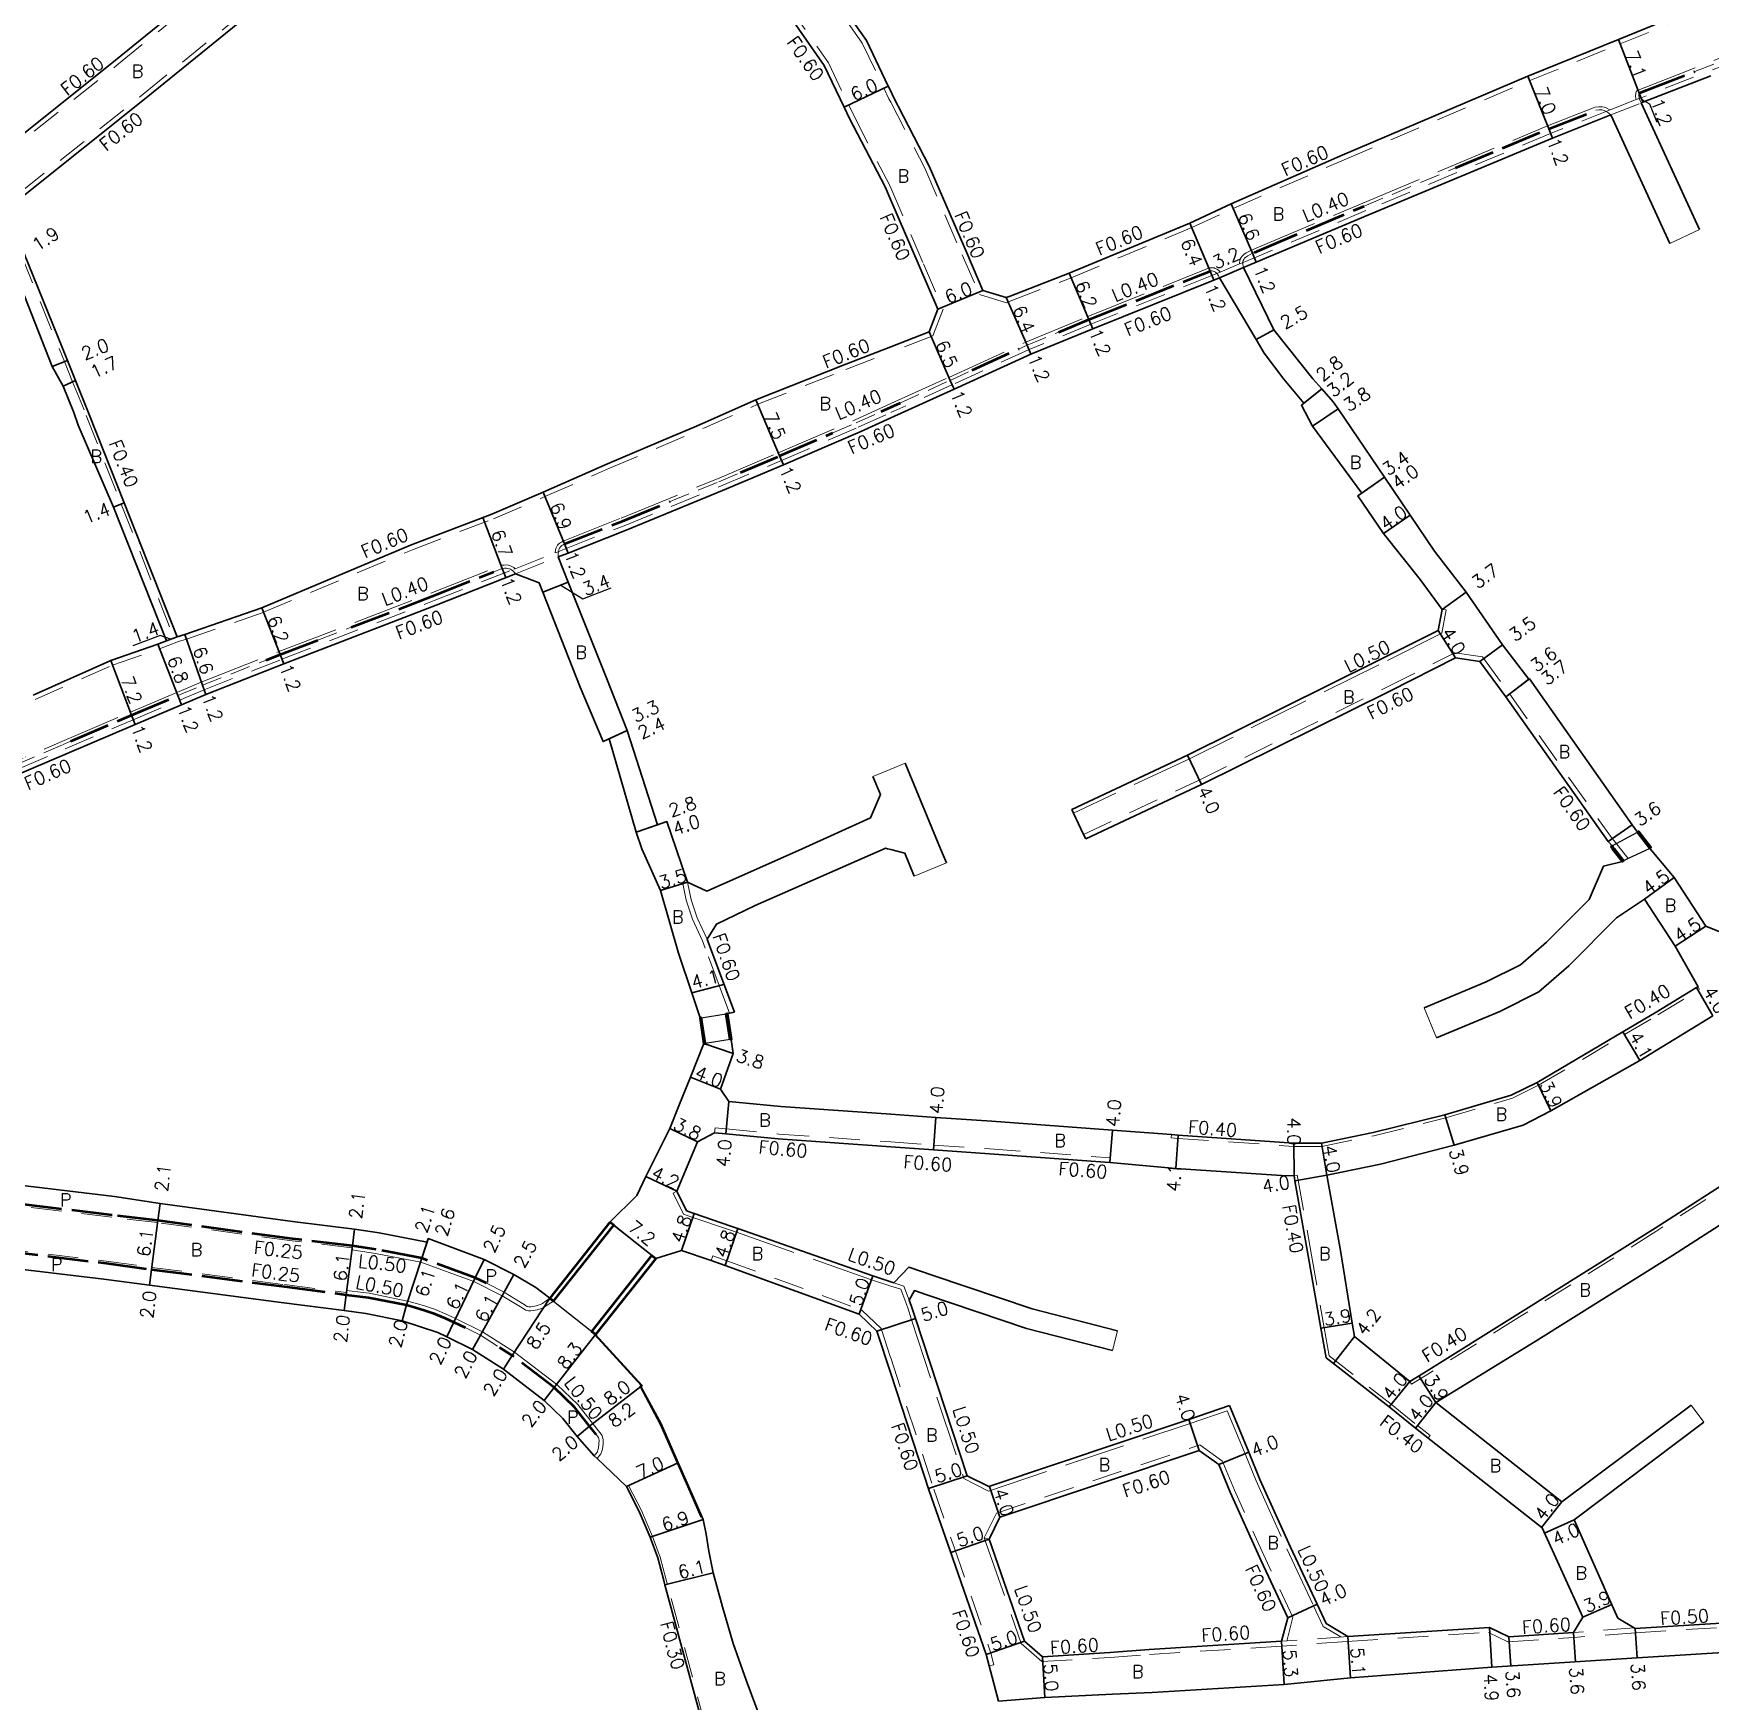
# Model space of a CAD drawing. Header units: metres. Extents: x -3200 to -2400, y -109800 to -109200.
# Drawn here: x -2788.2 to -2581.9, y -109551.2 to -109346 of the extents above; entities that cross this region are included whole.
import ezdxf

# ---------------------------------------------------------------- set-up
doc = ezdxf.new("R2010")
doc.units = ezdxf.units.M
doc.header["$LTSCALE"] = 2.5
for name, pattern in [('2213000', [1.5, 1, -0.5]), ('2227000', [2.5, 2, -0.5]), ('2232000', [2.5, 1.5, -1]), ('2233000', [4, 3, -1])]:
    doc.linetypes.add(name, pattern=pattern)
for name, color, linetype, lineweight in [('2101000', 177, 'Continuous', 30), ('2101001', 1, 'Continuous', 30), ('2102000', 191, 'Continuous', 30), ('2102001', 191, 'Continuous', 9), ('2203000', 5, 'Continuous', 50), ('2213000', 6, '2213000', 9), ('2227000', 3, '2227000', 50), ('2232000', 4, '2232000', 9), ('2233000', 62, '2233000', 9), ('6165200', 3, 'Continuous', 30), ('9201100', 215, 'Continuous', 30), ('9203500', 155, 'Continuous', 30)]:
    doc.layers.add(name, color=color, linetype=linetype, lineweight=lineweight)
for name, color, linetype in [('9201500', 222, 'Continuous'), ('9201600', 215, 'Continuous'), ('9202100', 82, 'Continuous'), ('9301100', 77, 'Continuous')]:
    doc.layers.add(name, color=color, linetype=linetype)
doc.styles.add('Dm_Anotation', font='txt.shx', dxfattribs={"bigfont": 'pscdm.shx'})

msp = doc.modelspace()

# ---------------------------------------------------------------- linework, layer by layer
at = {"layer": '2101000'}
for points in [[(-2814.17, -109338.75), (-2813.62, -109339.43), (-2796.17, -109360.96), (-2793.19, -109361.3), (-2778.11, -109349.29), (-2754.71, -109330.26), (-2726.18, -109307.46), (-2726.12, -109304.46), (-2740.75, -109286.63), (-2744.63, -109282), (-2747.63, -109281.98), (-2758.4, -109290.68), (-2771.56, -109301.34), (-2777.65, -109306.27), (-2796.43, -109321.56), (-2813.96, -109335.76)], [(-2792.69, -109368.58), (-2789.45, -109365.99), (-2774.34, -109353.95), (-2750.93, -109334.91), (-2722.4, -109312.12), (-2722.06, -109311.84), (-2719.14, -109312.5), (-2709.28, -109324.84), (-2701.83, -109334.41), (-2695.95, -109342.8), (-2690.93, -109349.94), (-2688.47, -109355.09), (-2687.81, -109356.46), (-2683.45, -109364.9), (-2682.76, -109366.52)], [(-2682.76, -109353.12), (-2682.44, -109353.78), (-2678.03, -109362.33), (-2673.41, -109373.02), (-2671.41, -109377.63), (-2668.54, -109378.5), (-2668.08, -109378.31), (-2660.8, -109375.51), (-2645.95, -109369.34), (-2640.86, -109366.98), (-2627.21, -109361), (-2604.36, -109351.25), (-2593.24, -109346.74), (-2581.47, -109341.97), (-2555.77, -109331.61), (-2545.11, -109326.95)], [(-2691.03, -109339.36), (-2685.74, -109346.9), (-2683.06, -109352.49), (-2682.76, -109353.12)], [(-2590.44, -109354.56), (-2590.22, -109354.48), (-2581.88, -109351.24)], [(-2589.32, -109446.29), (-2589.36, -109446.24), (-2590.89, -109444.27), (-2591.54, -109443.34), (-2604.17, -109425.4), (-2604.25, -109425.46), (-2607.48, -109421.21), (-2611.98, -109414.72), (-2615.84, -109409.68), (-2618.84, -109405.27), (-2622.01, -109400.6), (-2627.72, -109392.19), (-2628.31, -109391.32), (-2629.73, -109389.74), (-2630.84, -109388.51), (-2635.63, -109382.48), (-2639.37, -109374.82), (-2637.78, -109374.15), (-2624.05, -109368.35), (-2601.36, -109358.88), (-2594.18, -109356.04)], [(-2682.76, -109366.52), (-2679.27, -109374.59), (-2676.96, -109379.92)], [(-2792.69, -109368.58), (-2789.4, -109373), (-2784.04, -109386.23), (-2783.04, -109388.7), (-2781.35, -109392.88), (-2777.06, -109403.75), (-2770.56, -109420.23), (-2769.58, -109419.95), (-2760.14, -109416.65), (-2741.83, -109408.97), (-2731.85, -109405.14), (-2725.53, -109402.44), (-2717.6, -109398.95), (-2709.67, -109395.59), (-2706.94, -109394.43), (-2705.9, -109393.99), (-2699.34, -109391.08), (-2688.49, -109386.78), (-2682.76, -109384.55)], [(-2788.26, -109427.41), (-2778.7, -109423.15), (-2772.94, -109421.13), (-2771.86, -109420.72), (-2778.39, -109404.28), (-2782.74, -109394.2), (-2783.26, -109392.66), (-2784.57, -109389.42), (-2785.92, -109386.99), (-2791, -109374.03)], [(-2682.76, -109393.31), (-2674.97, -109389.79), (-2665.5, -109385.46), (-2657.9, -109382.33), (-2643.01, -109376.35), (-2642.32, -109376.06)], [(-2615.39, -109419.44), (-2614.92, -109416.88), (-2617.61, -109413.19), (-2622.15, -109407.51), (-2625.28, -109402.89), (-2624.79, -109402.55), (-2630.85, -109394.31), (-2632.23, -109391.74), (-2631.92, -109391.49), (-2634.41, -109388.52), (-2636.8, -109385.34), (-2637.79, -109383.67), (-2642.32, -109376.06)], [(-2678.04, -109382.72), (-2676.96, -109379.92)], [(-2682.76, -109384.55), (-2678.04, -109382.72)], [(-2709.14, -109446.29), (-2710.28, -109442.96), (-2711.46, -109443.37), (-2715.19, -109431.76), (-2717.7, -109425.38), (-2722.42, -109413.5), (-2723.66, -109410.41), (-2722.45, -109409.93), (-2715.32, -109407.12), (-2703.45, -109402.25), (-2695.94, -109399.09), (-2686.51, -109395.01), (-2682.76, -109393.31)], [(-2810.33, -109446.29), (-2810.17, -109446.18), (-2806.49, -109444.38), (-2804.55, -109443.47), (-2795.46, -109439.41), (-2784.07, -109434.57), (-2775.71, -109431), (-2770.01, -109428.58), (-2767, -109427.31), (-2757.43, -109423.54), (-2738.69, -109416.33), (-2728.92, -109412.48), (-2726.02, -109413.59), (-2725.57, -109414.74), (-2720.96, -109426.42), (-2718.14, -109433.12), (-2717.39, -109432.77), (-2714.06, -109444.27), (-2713.37, -109446.29)], [(-2615.39, -109419.44), (-2622.94, -109423.22), (-2646.23, -109434.77), (-2660.47, -109441.46)], [(-2613.26, -109422.83), (-2621.36, -109426.9), (-2644.53, -109438.39), (-2658.77, -109445.08)], [(-2593.75, -109446.29), (-2594.01, -109445.95), (-2594.49, -109445.41), (-2607.1, -109427.63), (-2610.29, -109423.25), (-2613.26, -109422.83)], [(-2713.37, -109446.29), (-2711.1, -109451.45), (-2708.87, -109459.13)], [(-2709.14, -109446.29), (-2707.76, -109450.4)], [(-2592.72, -109447.87), (-2592.6, -109447.78), (-2593.75, -109446.29)], [(-2582.48, -109455.82), (-2586.38, -109449.85), (-2589.32, -109446.29)], [(-2586.24, -109458.29), (-2590.02, -109452.49)], [(-2705.34, -109457.41), (-2705.03, -109458.32)], [(-2701.98, -109466.39), (-2705.03, -109458.32)], [(-2583.44, -109463.27), (-2586.24, -109458.29)], [(-2708.87, -109459.13), (-2707.23, -109464.03), (-2706.22, -109467.1)], [(-2841.66, -109464.19), (-2840.71, -109465.87), (-2837.74, -109469.48), (-2832.45, -109475.35), (-2829.81, -109477.31), (-2825.59, -109480.05), (-2821.95, -109481.86), (-2816.44, -109483.96), (-2812.98, -109484.72), (-2809.39, -109485.38), (-2797.82, -109486.73), (-2778.27, -109489.09), (-2772.64, -109489.94), (-2756.35, -109492.14), (-2748.73, -109493.11), (-2745.68, -109493.56), (-2739.79, -109494.68), (-2739.65, -109494.25), (-2732.77, -109496.82), (-2729.11, -109498.66), (-2726.41, -109500.28), (-2724.71, -109501.56)], [(-2648.22, -109481.46), (-2647.4, -109481.52), (-2633.15, -109482.51), (-2629.74, -109482.51), (-2623.41, -109481.21), (-2614.57, -109479.03), (-2606.41, -109476.59), (-2603.24, -109475.05), (-2592.67, -109468.8), (-2588.59, -109466.39), (-2583.61, -109463.38), (-2583.44, -109463.27)], [(-2706.22, -109467.1), (-2706.08, -109467.08), (-2705.59, -109470.24), (-2705.74, -109470.26)], [(-2703.69, -109475.89), (-2702.13, -109471.47), (-2702.38, -109469.75), (-2702.52, -109469.77), (-2703.01, -109466.61), (-2702.86, -109466.58)], [(-2702.86, -109466.58), (-2702.58, -109466.52), (-2701.98, -109466.39)], [(-2629.09, -109486.45), (-2622.52, -109485.11), (-2613.45, -109482.76), (-2604.95, -109480.32), (-2601.54, -109478.55), (-2590.6, -109472.34), (-2581.61, -109466.84)], [(-2705.74, -109470.26), (-2707.4, -109474.39), (-2708.83, -109477.92), (-2709.95, -109480.7), (-2712.87, -109486.6), (-2713.98, -109488.95), (-2717.31, -109492.24)], [(-2703.69, -109475.89), (-2702.68, -109477.38)], [(-2702.68, -109477.38), (-2696.27, -109478.01), (-2682.76, -109478.96)], [(-2682.76, -109478.96), (-2677.21, -109479.34), (-2670.31, -109479.82), (-2655.49, -109480.92), (-2648.22, -109481.46)], [(-2706.53, -109482.36), (-2704.42, -109481.23)], [(-2704.42, -109481.23), (-2703.05, -109481.36), (-2696.59, -109482), (-2682.76, -109482.97)], [(-2570.94, -109481.53), (-2572.2, -109482.34), (-2588.7, -109492.96), (-2605.61, -109503.54), (-2617.22, -109510.79), (-2618.9, -109511.83), (-2625.71, -109506.29)], [(-2706.53, -109482.36), (-2709.08, -109488.42)], [(-2682.76, -109482.97), (-2677.49, -109483.33), (-2670.61, -109483.81), (-2655.78, -109484.91), (-2647.7, -109485.61), (-2634.07, -109486.52), (-2633.14, -109486.51)], [(-2570.04, -109485.71), (-2586.58, -109496.35), (-2603.47, -109506.93), (-2615.71, -109514.43), (-2600.21, -109526.63)], [(-2633.14, -109486.51), (-2633.02, -109487.15), (-2631.39, -109496.37), (-2629.83, -109505.29), (-2629.19, -109508.9), (-2621.43, -109514.93), (-2618.18, -109517.58), (-2602.62, -109529.82)], [(-2629.09, -109486.45), (-2627.44, -109495.73), (-2625.98, -109504.66), (-2625.71, -109506.29)], [(-2709.08, -109488.42), (-2707.87, -109490.83), (-2706.93, -109491.18), (-2702.43, -109492.72)], [(-2825.98, -109492.79), (-2819.34, -109494.31), (-2814.54, -109495.1), (-2810.71, -109495.54), (-2799.16, -109496.89), (-2779.56, -109499.26), (-2773.96, -109499.99), (-2757.73, -109502.12), (-2750.01, -109503.11), (-2747.35, -109503.45), (-2742.85, -109504.35), (-2738.47, -109505.79), (-2737.37, -109506.32), (-2734.19, -109507.91), (-2730.41, -109510.32)], [(-2724.71, -109501.56), (-2724.24, -109501.93), (-2716.84, -109492.61), (-2717.31, -109492.24)], [(-2702.43, -109492.72), (-2701.58, -109493.01), (-2684.95, -109498.84), (-2682.76, -109499.56)], [(-2711.67, -109496.71), (-2708.5, -109495.71), (-2704.85, -109496.96), (-2703.12, -109497.55), (-2686.62, -109503.56), (-2684.46, -109505.64), (-2682.76, -109510.83)], [(-2711.67, -109496.71), (-2712.14, -109496.34), (-2719.54, -109505.66), (-2719.07, -109506.04)], [(-2682.76, -109499.56), (-2682.39, -109499.68)], [(-2680.49, -109501.82), (-2680.19, -109502.62), (-2679.71, -109504.08), (-2673.36, -109523.42)], [(-2698.57, -109553.84), (-2700.55, -109548.55), (-2702.13, -109544.04), (-2703.46, -109539.56), (-2704.61, -109535.37), (-2705.12, -109532.69), (-2705.47, -109530.61), (-2705.82, -109528.8), (-2707.63, -109524.72), (-2708.9, -109521.85), (-2711.01, -109517.05), (-2713.48, -109512.45), (-2713.32, -109512.33), (-2719.07, -109506.04)], [(-2710.67, -109536.29), (-2711.42, -109533.51), (-2712.36, -109530.98), (-2713.7, -109527.81), (-2715.27, -109524.74), (-2718.88, -109521.32), (-2719.24, -109520.98), (-2721.35, -109518.61), (-2723.08, -109516.38), (-2725.4, -109514.16), (-2730.41, -109510.32)], [(-2682.76, -109510.83), (-2678.01, -109525.28), (-2675.49, -109532.55), (-2671.01, -109545.42), (-2670.65, -109546.82), (-2669.51, -109551.16)], [(-2673.36, -109523.42), (-2670.68, -109524.76), (-2646.08, -109516.5), (-2641.06, -109514.8)], [(-2641.06, -109514.8), (-2638.7, -109520.54), (-2637.34, -109523.87), (-2633.56, -109532.22), (-2630.3, -109539.2), (-2629.18, -109541.61), (-2626.51, -109543.19)], [(-2670.66, -109531.22), (-2669.33, -109528.53), (-2644.83, -109520.3), (-2642.4, -109522.06)], [(-2633.92, -109540.89), (-2637.19, -109533.89), (-2641.01, -109525.45), (-2642.4, -109522.06)], [(-2598.67, -109528.84), (-2593.83, -109539.75), (-2593.3, -109540.93)], [(-2670.66, -109531.22), (-2666.29, -109543.78), (-2664.1, -109545.69)], [(-2602.62, -109529.82), (-2597.62, -109540.83)], [(-2700.36, -109554.04), (-2705.85, -109554.23), (-2710.53, -109536.86), (-2710.67, -109536.29)], [(-2593.3, -109540.93), (-2591.17, -109542.23), (-2566.72, -109540.71), (-2538.39, -109538.72)], [(-2634.67, -109543.79), (-2633.92, -109540.89)], [(-2597.62, -109540.83), (-2598.75, -109542.72), (-2606.71, -109543.23), (-2609.11, -109542.08), (-2626.51, -109543.19)], [(-2626.19, -109548.28), (-2608.8, -109546.97), (-2590.94, -109545.82), (-2566.48, -109544.3), (-2533.97, -109542.02)], [(-2664.1, -109545.69), (-2655.82, -109545.18), (-2650.96, -109544.81), (-2634.67, -109543.79)], [(-2669.51, -109551.16), (-2663.79, -109550.68), (-2655.48, -109550.28), (-2650.58, -109550.09), (-2634.34, -109549.08), (-2626.19, -109548.28)]]:
    msp.add_lwpolyline(points, dxfattribs=at)
at = {"layer": '2101001'}
msp.add_lwpolyline([(-2660.47, -109441.46), (-2660.26, -109441.91), (-2659.03, -109444.54), (-2658.77, -109445.08)], dxfattribs=at)
at = {"layer": '2102000'}
for points in [[(-2590.44, -109354.56), (-2583.27, -109370.12)], [(-2594.18, -109356.04), (-2586.89, -109371.84)], [(-2680.96, -109435.78), (-2676.62, -109446.29)], [(-2684.95, -109437.4), (-2684.03, -109439.61)], [(-2684.03, -109439.61), (-2685.23, -109442.49), (-2693.67, -109446.29)], [(-2693.67, -109446.29), (-2701.11, -109449.64), (-2705.37, -109451.53), (-2707.76, -109450.4)], [(-2683.56, -109446.29), (-2699.43, -109453.27), (-2704.2, -109455.59), (-2705.34, -109457.41)], [(-2683.14, -109446.29), (-2683.4, -109446.22), (-2683.56, -109446.29)], [(-2682.76, -109446.39), (-2683.14, -109446.29)], [(-2681.04, -109446.86), (-2682.76, -109446.39)], [(-2676.62, -109446.29), (-2675.89, -109448.05)], [(-2681.04, -109446.86), (-2679.88, -109449.67)], [(-2617.14, -109465.85), (-2609.49, -109462.66), (-2605.26, -109460.56), (-2602.06, -109457.79), (-2596.84, -109452.53), (-2595.07, -109448.43), (-2592.72, -109447.87)], [(-2615.6, -109469.54), (-2607.83, -109466.3), (-2603.03, -109463.92), (-2599.33, -109460.71), (-2593.47, -109454.81), (-2590.02, -109452.49)], [(-2582.48, -109455.82), (-2580.36, -109456.7), (-2573.9, -109455.44)], [(-2654.84, -109505.59), (-2665.37, -109502.91), (-2677.54, -109498.81), (-2680.54, -109497.76), (-2682.39, -109499.68)], [(-2655.46, -109508.01), (-2666.07, -109505.31), (-2678.32, -109501.19), (-2679.85, -109500.65), (-2680.49, -109501.82)], [(-2600.21, -109526.63), (-2584.27, -109514.73)], [(-2598.67, -109528.84), (-2582.73, -109516.84)]]:
    msp.add_lwpolyline(points, dxfattribs=at)
at = {"layer": '2102001'}
for points in [[(-2586.89, -109371.84), (-2583.27, -109370.12)], [(-2682.76, -109436.51), (-2680.96, -109435.78)], [(-2684.95, -109437.4), (-2682.76, -109436.51)], [(-2679.88, -109449.67), (-2675.89, -109448.05)], [(-2617.14, -109465.85), (-2615.6, -109469.54)], [(-2655.46, -109508.01), (-2654.84, -109505.59)], [(-2584.27, -109514.73), (-2582.73, -109516.84)]]:
    msp.add_lwpolyline(points, dxfattribs=at)
at = {"layer": '2203000'}
for points in [[(-2590.89, -109444.27), (-2590.77, -109444.17), (-2589.24, -109446.15), (-2589.36, -109446.24)], [(-2706.22, -109467.1), (-2705.74, -109470.26), (-2705.59, -109470.24), (-2706.08, -109467.08)], [(-2702.52, -109469.77), (-2703.01, -109466.61), (-2702.86, -109466.58), (-2702.38, -109469.75)], [(-2717.31, -109492.24), (-2724.71, -109501.56), (-2724.24, -109501.93), (-2716.84, -109492.61)], [(-2719.54, -109505.66), (-2712.14, -109496.34), (-2711.67, -109496.71), (-2719.07, -109506.04)]]:
    msp.add_lwpolyline(points, close=True, dxfattribs=at)
for points in [[(-2593.75, -109446.29), (-2594.01, -109445.95), (-2594.13, -109446.05), (-2593.94, -109446.29)], [(-2593.75, -109446.29), (-2592.6, -109447.78), (-2592.72, -109447.87), (-2593.94, -109446.29)]]:
    msp.add_lwpolyline(points, dxfattribs=at)
at = {"layer": '2213000'}
for points in [[(-2583.84, -109350.71), (-2578.37, -109348.59)], [(-2590.44, -109354.56), (-2590.56, -109354.29), (-2590.63, -109354.1), (-2590.68, -109353.9), (-2590.71, -109353.68), (-2590.71, -109353.58), (-2590.7, -109353.51), (-2590.68, -109353.42), (-2590.66, -109353.36)], [(-2596, -109355.47), (-2595.61, -109355.43), (-2595.44, -109355.43), (-2595.28, -109355.43), (-2595.1, -109355.47), (-2594.97, -109355.51), (-2594.82, -109355.57), (-2594.56, -109355.71), (-2594.35, -109355.86), (-2594.18, -109356.04)], [(-2624.52, -109367.25), (-2613.26, -109362.55)], [(-2639.37, -109374.82), (-2639.44, -109374.45), (-2639.44, -109374.35), (-2639.44, -109374.2), (-2639.43, -109374.07), (-2639.39, -109373.93), (-2639.31, -109373.8), (-2639.22, -109373.67), (-2639.06, -109373.52), (-2638.82, -109373.36), (-2638.52, -109373.19), (-2638.25, -109373.05), (-2638, -109372.94)], [(-2643.47, -109375.25), (-2643.41, -109375.23), (-2643.31, -109375.23), (-2643.2, -109375.23), (-2643.07, -109375.25), (-2642.97, -109375.29), (-2642.87, -109375.33), (-2642.78, -109375.38), (-2642.7, -109375.45), (-2642.57, -109375.61), (-2642.44, -109375.82), (-2642.32, -109376.06)], [(-2666.97, -109384.81), (-2665.98, -109384.36), (-2662.06, -109382.74)], [(-2681.57, -109391.46), (-2675.45, -109388.69), (-2672.72, -109387.44)], [(-2689.89, -109395.16), (-2686.99, -109393.91), (-2683.94, -109392.53)], [(-2709.9, -109403.6), (-2703.92, -109401.15), (-2701.25, -109400.02)], [(-2723.66, -109410.41), (-2723.67, -109410.21), (-2723.65, -109409.98), (-2723.63, -109409.83), (-2723.61, -109409.71), (-2723.6, -109409.61), (-2723.57, -109409.51), (-2723.54, -109409.42), (-2723.49, -109409.33), (-2723.45, -109409.27), (-2723.42, -109409.2), (-2723.36, -109409.13), (-2723.29, -109409.07), (-2723.21, -109409.01), (-2723.14, -109408.96), (-2723.06, -109408.91), (-2722.89, -109408.81)], [(-2731.58, -109412.24), (-2730.54, -109411.83), (-2730.28, -109411.8), (-2730.07, -109411.79), (-2729.88, -109411.81), (-2729.66, -109411.88), (-2729.53, -109411.93), (-2729.42, -109411.99), (-2729.35, -109412.04), (-2729.29, -109412.08), (-2729.19, -109412.16), (-2729.11, -109412.25), (-2729.01, -109412.35), (-2728.92, -109412.48)], [(-2753.24, -109420.64), (-2749.12, -109419.06)], [(-2770.45, -109427.46), (-2767.44, -109426.19), (-2759.6, -109423.1)], [(-2790.4, -109435.96), (-2784.57, -109433.48), (-2783.61, -109433.07)], [(-2724.71, -109501.56), (-2725.61, -109502.22), (-2725.86, -109502.35), (-2726.13, -109502.46), (-2726.39, -109502.54), (-2726.6, -109502.58), (-2726.82, -109502.62), (-2727.04, -109502.64), (-2727.26, -109502.63), (-2727.47, -109502.59), (-2728.04, -109502.23), (-2730.31, -109500.85), (-2732.5, -109499.75)], [(-2735.13, -109505.2), (-2733.23, -109506.15), (-2730.89, -109507.64)], [(-2719.24, -109520.98), (-2718.85, -109520.47), (-2718.77, -109520.24), (-2718.71, -109520.01), (-2718.65, -109519.49), (-2718.64, -109519.04), (-2718.71, -109518.71)], [(-2718.71, -109518.71), (-2719, -109518.35)]]:
    msp.add_lwpolyline(points, dxfattribs=at)
at = {"layer": '2227000'}
for points in [[(-2590.66, -109353.36), (-2590.47, -109353.28), (-2589.76, -109353.01), (-2583.84, -109350.71)], [(-2613.26, -109362.55), (-2601.8, -109357.76), (-2596, -109355.47)], [(-2638, -109372.94), (-2637.35, -109372.67), (-2624.52, -109367.25)], [(-2662.06, -109382.74), (-2658.37, -109381.22), (-2644.42, -109375.62), (-2643.47, -109375.25)], [(-2672.72, -109387.44), (-2666.97, -109384.81)], [(-2683.94, -109392.53), (-2682.76, -109391.99)], [(-2682.76, -109391.99), (-2681.57, -109391.46)], [(-2701.25, -109400.02), (-2696.43, -109397.99), (-2689.89, -109395.16)], [(-2722.89, -109408.81), (-2715.77, -109406), (-2709.9, -109403.6)], [(-2749.12, -109419.06), (-2739.19, -109415.24), (-2731.58, -109412.24)], [(-2759.6, -109423.1), (-2757.87, -109422.42), (-2753.24, -109420.64)], [(-2783.61, -109433.07), (-2776.15, -109429.88), (-2770.45, -109427.46)], [(-2732.5, -109499.75), (-2733.86, -109499.07), (-2740.44, -109496.67), (-2746.06, -109495.6), (-2748.99, -109495.14), (-2756.36, -109494.28), (-2772.92, -109492.04), (-2778.55, -109491.37), (-2798.11, -109489.01), (-2809.68, -109487.56), (-2813.38, -109486.99), (-2817.1, -109486.17), (-2822.78, -109484.11), (-2826.73, -109482.05), (-2831.12, -109479.19), (-2834.06, -109476.98), (-2839.48, -109470.98), (-2842, -109467.33)], [(-2803.67, -109494.35), (-2798.87, -109494.91), (-2779.29, -109497.28), (-2773.71, -109498.04), (-2757.35, -109500.16), (-2749.76, -109501.15), (-2747.02, -109501.48), (-2742.32, -109502.42), (-2741.24, -109502.72), (-2740.14, -109503.05), (-2739.06, -109503.42), (-2737.57, -109504.05), (-2736.5, -109504.52), (-2735.13, -109505.2)], [(-2719, -109518.35), (-2719.81, -109517.33), (-2721.64, -109514.99), (-2724.17, -109512.58), (-2729.32, -109508.64), (-2730.89, -109507.64)]]:
    msp.add_lwpolyline(points, dxfattribs=at)
at = {"layer": '2232000'}
for points in [[(-2671.85, -109378.13), (-2668.51, -109379.13), (-2667.86, -109378.87), (-2660.57, -109376.07), (-2645.71, -109369.89), (-2640.62, -109367.53), (-2626.97, -109361.55), (-2604.13, -109351.8), (-2593.02, -109347.3), (-2581.24, -109342.53), (-2555.54, -109332.17), (-2544.28, -109327.24), (-2549.36, -109317.52), (-2552.18, -109313.7), (-2557.27, -109306.89), (-2566.06, -109295.35), (-2576.02, -109282.1), (-2583.35, -109272.26), (-2592.84, -109259.87)], [(-2814.54, -109335.45), (-2814.79, -109338.94), (-2814.09, -109339.81), (-2796.48, -109361.53), (-2793.01, -109361.93), (-2777.74, -109349.75), (-2754.33, -109330.72), (-2725.59, -109307.76), (-2725.52, -109304.25), (-2740.29, -109286.25), (-2744.35, -109281.4), (-2747.85, -109281.38), (-2758.78, -109290.21), (-2771.94, -109300.87), (-2778.03, -109305.81), (-2796.81, -109321.09), (-2814.54, -109335.45)], [(-2789.82, -109365.53), (-2774.72, -109353.49), (-2751.3, -109334.44), (-2722.78, -109311.66), (-2722.21, -109311.19), (-2718.8, -109311.96), (-2708.81, -109324.47), (-2701.35, -109334.06), (-2695.45, -109342.46), (-2690.42, -109349.64), (-2687.93, -109354.83), (-2687.27, -109356.19), (-2682.91, -109364.65), (-2682.76, -109365)], [(-2691.66, -109339.51), (-2686.26, -109347.2), (-2683.6, -109352.75), (-2682.98, -109354.04), (-2682.76, -109354.48)], [(-2578.15, -109349.14), (-2590.44, -109353.92), (-2591.03, -109354.15), (-2594.26, -109355.43), (-2601.58, -109358.32), (-2624.29, -109367.8), (-2638.01, -109373.6), (-2639.6, -109374.27), (-2639.84, -109374.37), (-2642.24, -109375.38), (-2642.55, -109375.51), (-2643.24, -109375.8), (-2658.13, -109381.77), (-2665.74, -109384.91), (-2675.22, -109389.24), (-2682.76, -109392.65)], [(-2682.76, -109354.48), (-2678.57, -109362.59), (-2673.96, -109373.26), (-2671.85, -109378.13)], [(-2594.18, -109356.04), (-2590.44, -109354.56)], [(-2682.76, -109365), (-2678.72, -109374.35), (-2676.31, -109379.91), (-2677.57, -109383.19), (-2682.76, -109385.2)], [(-2793, -109368.83), (-2789.75, -109373.2), (-2784.41, -109386.38), (-2783.41, -109388.85), (-2781.72, -109393.02), (-2777.43, -109403.9), (-2770.94, -109420.37)], [(-2639.37, -109374.82), (-2642.32, -109376.06)], [(-2820.22, -109442.52), (-2817.7, -109441.37), (-2813.47, -109439.56), (-2809.76, -109437.74), (-2807.89, -109436.89), (-2798.41, -109432.63), (-2788.02, -109427.96), (-2778.48, -109423.71), (-2772.73, -109421.7), (-2771.65, -109421.29), (-2770.37, -109420.8), (-2769.4, -109420.52), (-2759.92, -109417.21), (-2741.61, -109409.53), (-2731.63, -109405.7), (-2725.29, -109402.99), (-2717.37, -109399.5), (-2705.66, -109394.54), (-2699.1, -109391.63), (-2688.27, -109387.34), (-2682.76, -109385.2)], [(-2811.42, -109446.29), (-2810.46, -109445.66), (-2806.75, -109443.84), (-2804.8, -109442.92), (-2795.7, -109438.86), (-2784.31, -109434.02), (-2775.95, -109430.45), (-2770.24, -109428.02), (-2767.23, -109426.75), (-2757.65, -109422.98), (-2738.91, -109415.77), (-2729.14, -109411.92), (-2728.95, -109411.85), (-2724.04, -109409.91), (-2723.88, -109409.85), (-2722.67, -109409.37), (-2715.55, -109406.56), (-2703.68, -109401.69), (-2696.18, -109398.54), (-2686.76, -109394.46), (-2682.76, -109392.65)], [(-2728.92, -109412.48), (-2723.66, -109410.41)], [(-2771.86, -109420.72), (-2770.94, -109420.37), (-2770.56, -109420.23)], [(-2658.77, -109445.08), (-2659.03, -109444.54), (-2644.79, -109437.85), (-2621.63, -109426.37), (-2613.36, -109422.21), (-2609.96, -109422.69), (-2606.61, -109427.28), (-2594.02, -109445.04), (-2593.55, -109445.57), (-2592.99, -109446.29)], [(-2592.99, -109446.29), (-2592.04, -109447.51)], [(-2592.04, -109447.51), (-2592.6, -109447.78)], [(-2708.33, -109450.58), (-2707.76, -109450.4)], [(-2708.33, -109450.58), (-2707.93, -109452.62), (-2707.13, -109454.96), (-2705.91, -109457.61)], [(-2707.76, -109450.4), (-2707.32, -109452.57), (-2706.55, -109454.78), (-2705.34, -109457.41)], [(-2705.91, -109457.61), (-2705.59, -109458.51)], [(-2702.58, -109466.52), (-2703.86, -109463.12), (-2705.59, -109458.51)], [(-2648.25, -109481.86), (-2647.42, -109481.92), (-2633.16, -109482.91), (-2629.7, -109482.91), (-2623.32, -109481.6), (-2614.46, -109479.41), (-2606.26, -109476.96), (-2603.05, -109475.4), (-2592.47, -109469.15), (-2588.39, -109466.74), (-2583.24, -109463.62)], [(-2583.24, -109463.62), (-2583.44, -109463.27)], [(-2749.03, -109495.39), (-2756.39, -109494.53), (-2772.95, -109492.29), (-2778.58, -109491.62), (-2798.14, -109489.26), (-2809.72, -109487.81), (-2813.42, -109487.23), (-2817.17, -109486.41), (-2822.88, -109484.34), (-2826.86, -109482.27), (-2831.27, -109479.4), (-2834.23, -109477.17), (-2839.68, -109471.14), (-2842.36, -109467.24)], [(-2704.36, -109480.63), (-2704.42, -109481.23)], [(-2704.36, -109480.63), (-2702.99, -109480.77), (-2696.54, -109481.4), (-2682.76, -109482.36)], [(-2648.25, -109481.86), (-2648.22, -109481.46)], [(-2682.76, -109482.36), (-2677.45, -109482.74), (-2670.57, -109483.21), (-2655.74, -109484.31)], [(-2570.72, -109481.87), (-2571.98, -109482.68), (-2588.49, -109493.3), (-2605.4, -109503.88), (-2617.01, -109511.13), (-2618.69, -109512.17), (-2618.9, -109511.83)], [(-2655.74, -109484.31), (-2655.78, -109484.91)], [(-2633.14, -109486.51), (-2632.74, -109486.44)], [(-2632.74, -109486.44), (-2632.63, -109487.08), (-2630.99, -109496.3), (-2629.43, -109505.22), (-2628.83, -109508.67), (-2621.18, -109514.62), (-2617.93, -109517.26), (-2616.38, -109518.49), (-2616.63, -109518.8)], [(-2798.84, -109494.66), (-2779.26, -109497.03), (-2773.67, -109497.79), (-2757.32, -109499.91), (-2749.73, -109500.9)], [(-2704.66, -109496.39), (-2704.85, -109496.96)], [(-2704.66, -109496.39), (-2702.92, -109496.99), (-2686.29, -109503.04), (-2683.94, -109505.31), (-2682.76, -109508.91)], [(-2749.73, -109500.9), (-2749.76, -109501.15)], [(-2682.76, -109508.91), (-2677.44, -109525.09), (-2674.92, -109532.35), (-2670.43, -109545.25), (-2670.06, -109546.67)], [(-2670.66, -109531.22), (-2671.24, -109531.06), (-2669.76, -109528.04), (-2644.73, -109519.64), (-2641.91, -109521.68)], [(-2634.02, -109543.75), (-2633.29, -109540.83), (-2636.65, -109533.64), (-2640.46, -109525.21), (-2641.91, -109521.68)], [(-2710.38, -109536.21), (-2711.13, -109533.42), (-2712.08, -109530.88), (-2713.43, -109527.68), (-2715, -109524.62)], [(-2705.54, -109554.22), (-2710.23, -109536.78), (-2710.38, -109536.21)], [(-2591.14, -109542.73), (-2566.68, -109541.21), (-2538.35, -109539.22), (-2538.39, -109538.72)], [(-2626.51, -109543.19), (-2634.67, -109543.79)], [(-2626.59, -109543.8), (-2609.23, -109542.69), (-2606.82, -109543.84), (-2598.71, -109543.32)], [(-2591.31, -109542.14), (-2598.75, -109542.72)], [(-2591.14, -109542.73), (-2598.71, -109543.32)], [(-2664.17, -109546.29), (-2655.77, -109545.78), (-2650.92, -109545.41), (-2634.63, -109544.39)], [(-2664.17, -109546.29), (-2664.1, -109545.69)], [(-2626.59, -109543.8), (-2634.63, -109544.39)], [(-2670.06, -109546.67), (-2670.65, -109546.82)]]:
    msp.add_lwpolyline(points, dxfattribs=at)
at = {"layer": '2233000'}
for points in [[(-2591.03, -109354.15), (-2591.07, -109353.98), (-2591.11, -109353.71), (-2591.11, -109353.56), (-2591.1, -109353.46), (-2591.07, -109353.3), (-2590.96, -109353.05), (-2590.8, -109352.98), (-2578.52, -109348.21), (-2556.05, -109339.25), (-2553.19, -109338.12), (-2542.38, -109333.83), (-2532.96, -109330.16), (-2532.14, -109329.86), (-2531.99, -109329.87), (-2531.87, -109329.89), (-2531.74, -109329.94), (-2531.59, -109330.02), (-2531.42, -109330.14), (-2531.26, -109330.31), (-2531.16, -109330.47), (-2531.12, -109330.53)], [(-2639.84, -109374.37), (-2639.84, -109374.35), (-2639.84, -109374.19), (-2639.82, -109374.01), (-2639.77, -109373.77), (-2639.65, -109373.57), (-2639.52, -109373.4), (-2639.31, -109373.21), (-2639.03, -109373.02), (-2638.71, -109372.84), (-2638.17, -109372.58), (-2637.51, -109372.3), (-2624.67, -109366.88), (-2601.95, -109357.39), (-2596.1, -109355.08), (-2595.63, -109355.03), (-2595.43, -109355.03), (-2595.23, -109355.04), (-2595, -109355.08), (-2594.83, -109355.14), (-2594.66, -109355.21), (-2594.35, -109355.36), (-2594.26, -109355.43)], [(-2682.76, -109391.55), (-2675.61, -109388.32), (-2666.14, -109383.99), (-2658.52, -109380.85), (-2644.57, -109375.25), (-2643.59, -109374.86), (-2643.47, -109374.83), (-2643.32, -109374.83), (-2643.16, -109374.83), (-2642.97, -109374.86), (-2642.83, -109374.91), (-2642.7, -109374.97), (-2642.55, -109375.05), (-2642.41, -109375.17), (-2642.24, -109375.38)], [(-2724.04, -109409.91), (-2724.03, -109409.78), (-2724.01, -109409.64), (-2723.99, -109409.52), (-2723.95, -109409.39), (-2723.91, -109409.27), (-2723.85, -109409.14), (-2723.8, -109409.06), (-2723.74, -109408.97), (-2723.65, -109408.86), (-2723.55, -109408.76), (-2723.44, -109408.68), (-2723.36, -109408.63), (-2723.27, -109408.57), (-2723.07, -109408.45), (-2715.92, -109405.63), (-2704.07, -109400.78), (-2696.59, -109397.62), (-2687.15, -109393.54), (-2682.76, -109391.55)], [(-2814.08, -109446.29), (-2810.86, -109444.74), (-2807.19, -109442.94), (-2805.48, -109442.16), (-2796.1, -109437.95), (-2784.73, -109433.11), (-2776.3, -109429.51), (-2770.6, -109427.09), (-2767.59, -109425.82), (-2758.02, -109422.05), (-2739.33, -109414.87), (-2730.63, -109411.43), (-2730.31, -109411.4), (-2730.05, -109411.39), (-2729.8, -109411.42), (-2729.53, -109411.5), (-2729.36, -109411.57), (-2729.21, -109411.65), (-2729.13, -109411.71), (-2729.04, -109411.77), (-2728.95, -109411.85)], [(-2614.92, -109416.88), (-2614.42, -109416.91), (-2614.94, -109419.78), (-2622.72, -109423.67), (-2646.01, -109435.22), (-2660.26, -109441.91), (-2660.47, -109441.46)], [(-2709.08, -109488.42), (-2709.53, -109488.65), (-2708.23, -109491.23), (-2707.1, -109491.65), (-2702.59, -109493.19), (-2701.74, -109493.48), (-2685.12, -109499.32), (-2682.76, -109500.09)], [(-2749.06, -109495.64), (-2749.03, -109495.39), (-2748.99, -109495.14)], [(-2724.24, -109501.93), (-2725.35, -109502.65), (-2725.65, -109502.81), (-2725.96, -109502.93), (-2726.27, -109503.02), (-2726.51, -109503.07), (-2726.76, -109503.11), (-2727.03, -109503.14), (-2727.31, -109503.13), (-2727.65, -109503.07), (-2728.3, -109502.65), (-2730.56, -109501.29), (-2734.06, -109499.53), (-2740.57, -109497.16), (-2746.14, -109496.09), (-2749.06, -109495.64)], [(-2682.76, -109500.09), (-2681.53, -109500.49)], [(-2682.39, -109499.68), (-2681.14, -109500.09)], [(-2681.14, -109500.09), (-2680.49, -109501.82)], [(-2749.7, -109500.65), (-2749.73, -109500.9)], [(-2749.7, -109500.65), (-2746.94, -109500.98), (-2742.2, -109501.94), (-2741.1, -109502.24), (-2739.99, -109502.58), (-2738.88, -109502.95), (-2737.37, -109503.59), (-2736.28, -109504.07), (-2732.99, -109505.71), (-2729.03, -109508.23)], [(-2681.53, -109500.49), (-2680.67, -109502.78), (-2680.19, -109504.24), (-2673.77, -109523.77)], [(-2718.25, -109518.49), (-2721.27, -109514.65), (-2723.85, -109512.2), (-2729.03, -109508.23)], [(-2673.77, -109523.77), (-2670.72, -109525.3), (-2645.92, -109516.98), (-2641.35, -109515.43)], [(-2641.35, -109515.43), (-2639.17, -109520.73), (-2637.8, -109524.06), (-2634.01, -109532.43), (-2630.75, -109539.41), (-2629.56, -109541.96), (-2627.38, -109543.25)], [(-2718.88, -109521.32), (-2718.41, -109520.71), (-2718.29, -109520.39), (-2718.22, -109520.1), (-2718.15, -109519.53), (-2718.14, -109518.99), (-2718.25, -109518.49)], [(-2715, -109524.62), (-2715.27, -109524.74)], [(-2671.24, -109531.06), (-2666.71, -109544.07), (-2664.17, -109546.29)]]:
    msp.add_lwpolyline(points, dxfattribs=at)
at = {"layer": '6165200'}
msp.add_lwpolyline([(-2706.06, -109528.5), (-2707.72, -109524.76), (-2708.98, -109521.89), (-2711.08, -109517.13), (-2713.6, -109512.42), (-2713.47, -109512.32), (-2719.14, -109506.1)], dxfattribs=at)
at = {"layer": '9201100'}
for points in [[(-2593.24, -109346.74), (-2590.66, -109353.36)], [(-2604.36, -109351.25), (-2601.8, -109357.76)], [(-2688.47, -109355.09), (-2683.06, -109352.49)], [(-2590.66, -109353.36), (-2590.22, -109354.48)], [(-2601.8, -109357.76), (-2601.36, -109358.88)], [(-2640.86, -109366.98), (-2638.25, -109373.05)], [(-2645.95, -109369.34), (-2643.47, -109375.25)], [(-2638.25, -109373.05), (-2637.78, -109374.15)], [(-2660.8, -109375.51), (-2658.37, -109381.22)], [(-2643.47, -109375.25), (-2643.01, -109376.35)], [(-2639.37, -109374.82), (-2642.32, -109376.06)], [(-2671.41, -109377.63), (-2676.96, -109379.92)], [(-2668.54, -109378.5), (-2665.98, -109384.36)], [(-2678.04, -109382.72), (-2675.45, -109388.69)], [(-2658.37, -109381.22), (-2657.9, -109382.33)], [(-2637.79, -109383.67), (-2635.63, -109382.48)], [(-2665.98, -109384.36), (-2665.5, -109385.46)], [(-2785.92, -109386.99), (-2784.04, -109386.23)], [(-2783.04, -109388.7), (-2784.57, -109389.42)], [(-2675.45, -109388.69), (-2674.97, -109389.79)], [(-2629.73, -109389.74), (-2632.23, -109391.74)], [(-2629.73, -109389.74), (-2631.92, -109391.49)], [(-2696.43, -109397.99), (-2699.34, -109391.08)], [(-2630.85, -109394.31), (-2627.72, -109392.19)], [(-2695.94, -109399.09), (-2696.43, -109397.99)], [(-2622.01, -109400.6), (-2625.28, -109402.89)], [(-2622.01, -109400.6), (-2624.79, -109402.55)], [(-2722.89, -109408.81), (-2725.53, -109402.44)], [(-2778.39, -109404.28), (-2777.06, -109403.75)], [(-2622.15, -109407.51), (-2618.84, -109405.27)], [(-2730.54, -109411.83), (-2732.94, -109405.56)], [(-2722.45, -109409.93), (-2722.89, -109408.81)], [(-2730.54, -109411.83), (-2730.1, -109412.94)], [(-2725.57, -109414.74), (-2722.42, -109413.5)], [(-2614.92, -109416.88), (-2611.98, -109414.72)], [(-2760.14, -109416.65), (-2757.87, -109422.42)], [(-2615.39, -109419.44), (-2613.26, -109422.83)], [(-2772.94, -109421.13), (-2770.45, -109427.46)], [(-2771.86, -109420.72), (-2770.56, -109420.23)], [(-2767.44, -109426.19), (-2769.58, -109419.95)], [(-2610.29, -109423.25), (-2607.48, -109421.21)], [(-2778.7, -109423.15), (-2776.15, -109429.88)], [(-2757.87, -109422.42), (-2757.43, -109423.54)], [(-2607.1, -109427.63), (-2604.17, -109425.4)], [(-2607.1, -109427.63), (-2604.25, -109425.46)], [(-2770.45, -109427.46), (-2770.01, -109428.58)], [(-2767, -109427.31), (-2767.44, -109426.19)], [(-2776.15, -109429.88), (-2775.71, -109431)], [(-2715.19, -109431.76), (-2718.14, -109433.12)], [(-2715.19, -109431.76), (-2717.39, -109432.77)], [(-2646.23, -109434.77), (-2644.53, -109438.39)], [(-2714.06, -109444.27), (-2710.28, -109442.96)], [(-2714.06, -109444.27), (-2711.46, -109443.37)], [(-2594.49, -109445.41), (-2591.54, -109443.34)], [(-2707.76, -109450.4), (-2711.1, -109451.45)], [(-2590.02, -109452.49), (-2586.38, -109449.85)], [(-2582.48, -109455.82), (-2586.24, -109458.29)], [(-2707.23, -109464.03), (-2703.27, -109462.98)], [(-2581.61, -109466.84), (-2583.61, -109463.38)], [(-2592.67, -109468.8), (-2590.6, -109472.34)], [(-2705.74, -109470.26), (-2702.13, -109471.47)], [(-2703.69, -109475.89), (-2707.4, -109474.39)], [(-2603.24, -109475.05), (-2601.54, -109478.55)], [(-2702.68, -109477.38), (-2703.05, -109481.36)], [(-2677.21, -109479.34), (-2677.49, -109483.33)], [(-2614.57, -109479.03), (-2613.45, -109482.76)], [(-2706.53, -109482.36), (-2709.95, -109480.7)], [(-2655.49, -109480.92), (-2655.78, -109484.91)], [(-2647.4, -109481.52), (-2647.7, -109485.61)], [(-2633.14, -109486.51), (-2633.15, -109482.51)], [(-2629.09, -109486.45), (-2629.74, -109482.51)], [(-2709.08, -109488.42), (-2712.87, -109486.6)], [(-2629.09, -109486.45), (-2633.02, -109487.15)], [(-2772.92, -109492.04), (-2772.64, -109489.94)], [(-2773.71, -109498.04), (-2772.92, -109492.04)], [(-2708.5, -109495.71), (-2706.93, -109491.18)], [(-2748.99, -109495.14), (-2748.73, -109493.11)], [(-2717.31, -109492.24), (-2711.67, -109496.71)], [(-2701.58, -109493.01), (-2703.12, -109497.55)], [(-2749.76, -109501.15), (-2748.99, -109495.14)], [(-2740.44, -109496.67), (-2739.65, -109494.25)], [(-2740.44, -109496.67), (-2739.79, -109494.68)], [(-2773.96, -109499.99), (-2773.71, -109498.04)], [(-2742.32, -109502.42), (-2740.44, -109496.67)], [(-2733.86, -109499.07), (-2732.77, -109496.82)], [(-2736.5, -109504.52), (-2733.86, -109499.07)], [(-2730.31, -109500.85), (-2729.11, -109498.66)], [(-2686.62, -109503.56), (-2684.95, -109498.84)], [(-2750.01, -109503.11), (-2749.76, -109501.15)], [(-2742.85, -109504.35), (-2742.32, -109502.42)], [(-2733.23, -109506.15), (-2730.31, -109500.85)], [(-2724.71, -109501.56), (-2729.32, -109508.64)], [(-2684.46, -109505.64), (-2679.71, -109504.08)], [(-2737.37, -109506.32), (-2736.5, -109504.52)], [(-2734.19, -109507.91), (-2733.23, -109506.15)], [(-2719.07, -109506.04), (-2724.17, -109512.58)], [(-2625.98, -109504.66), (-2629.83, -109505.29)], [(-2625.71, -109506.29), (-2628.29, -109509.6)], [(-2729.32, -109508.64), (-2730.41, -109510.32)], [(-2724.17, -109512.58), (-2725.4, -109514.16)], [(-2713.32, -109512.33), (-2719.81, -109517.33)], [(-2719.81, -109517.33), (-2713.48, -109512.45)], [(-2618.9, -109511.83), (-2621.43, -109514.93)], [(-2615.71, -109514.43), (-2617.77, -109511.13)], [(-2615.71, -109514.43), (-2618.18, -109517.58)], [(-2644.83, -109520.3), (-2646.08, -109516.5)], [(-2719.81, -109517.33), (-2721.35, -109518.61)], [(-2642.4, -109522.06), (-2638.7, -109520.54)], [(-2715.27, -109524.74), (-2708.9, -109521.85)], [(-2673.36, -109523.42), (-2678.11, -109524.98)], [(-2669.33, -109528.53), (-2670.61, -109524.74)], [(-2600.21, -109526.63), (-2602.68, -109529.77)], [(-2705.82, -109528.8), (-2712.36, -109530.98)], [(-2598.67, -109528.84), (-2602.31, -109530.49)], [(-2670.66, -109531.22), (-2675.38, -109532.86)], [(-2704.61, -109535.37), (-2710.53, -109536.86)], [(-2633.92, -109540.89), (-2630.3, -109539.2)], [(-2597.62, -109540.83), (-2594.05, -109539.25)], [(-2626.51, -109543.19), (-2626.19, -109548.28)], [(-2609.11, -109542.08), (-2608.8, -109546.97)], [(-2606.71, -109543.23), (-2606.47, -109546.82)], [(-2598.75, -109542.72), (-2598.52, -109546.31)], [(-2591.17, -109542.23), (-2590.94, -109545.82)], [(-2666.29, -109543.78), (-2671.01, -109545.42)], [(-2664.1, -109545.69), (-2663.79, -109550.68)], [(-2634.67, -109543.79), (-2634.34, -109549.08)]]:
    msp.add_lwpolyline(points, dxfattribs=at)
at = {"layer": '9201600'}
for points in [[(-2590.36, -109354.12), (-2589.41, -109354.67), (-2588.52, -109356.94)], [(-2723.35, -109413.87), (-2720.62, -109415.56), (-2717.16, -109414.19)], [(-2771.37, -109420.54), (-2772.64, -109420.06), (-2775.99, -109421.33)]]:
    msp.add_lwpolyline(points, dxfattribs=at)
at = {"layer": '9301100'}
for points in [[(-2593.75, -109446.29), (-2594.01, -109445.95), (-2590.89, -109444.27), (-2589.36, -109446.24), (-2589.45, -109446.29)], [(-2589.45, -109446.29), (-2592.04, -109447.51), (-2592.6, -109447.78), (-2593.75, -109446.29)]]:
    msp.add_lwpolyline(points, dxfattribs=at)
for points in [[(-2706.08, -109467.08), (-2703.01, -109466.61), (-2702.52, -109469.77), (-2705.59, -109470.24)], [(-2712.14, -109496.34), (-2716.84, -109492.61), (-2724.24, -109501.93), (-2719.54, -109505.66)]]:
    msp.add_lwpolyline(points, close=True, dxfattribs=at)

# ---------------------------------------------------------------- texts
at = {"layer": '9201500', "style": 'Dm_Anotation'}
for s, rotation, p in [('7.1', 291.326, (-2592.44, -109348.52)), ('6.0', 25.6178, (-2687.25, -109354.39)), ('7.0', 291.4441, (-2603.57, -109352.98)), ('1.2', 291.3022, (-2589.31, -109354.37)), ('1.2', 291.4479, (-2602.05, -109359.24)), ('6.6', 293.2737, (-2640.1, -109368.51)), ('1.9', 32.6596, (-2787.75, -109372.89)), ('6.4', 292.7539, (-2647.14, -109371.66)), ('3.2', 22.8424, (-2642.76, -109375.04)), ('1.2', 293.2761, (-2638.19, -109375.02)), ('6.0', 22.4411, (-2675.7, -109379.3)), ('6.2', 293.003, (-2660.12, -109376.86)), ('1.2', 292.7522, (-2644.26, -109377.23)), ('6.4', 293.5925, (-2667.81, -109379.92)), ('2.5', 28.9569, (-2634.27, -109382.45)), ('1.2', 293.0036, (-2658.43, -109382.73)), ('2.0', 22.0232, (-2781.93, -109386.24)), ('6.5', 293.4423, (-2677.29, -109384.2)), ('1.7', 25.0822, (-2780.76, -109388.51)), ('1.2', 293.6809, (-2665.97, -109385.94)), ('2.8', 38.7397, (-2629.63, -109388.91)), ('3.2', 38.7397, (-2628.31, -109390.88)), ('1.2', 293.4334, (-2675.49, -109390.31)), ('3.8', 34.1962, (-2626.38, -109392.63)), ('7.5', 292.8028, (-2698.41, -109393.02)), ('3.4', 35.0508, (-2621.57, -109400.51)), ('4.0', 35.0508, (-2620.41, -109402.19)), ('1.2', 294.0597, (-2696.55, -109399.65)), ('1.4', 21.5481, (-2781.76, -109406.38)), ('6.9', 292.4835, (-2724.73, -109404.11)), ('4.0', 34.1946, (-2621.87, -109407.21)), ('6.7', 291.001, (-2731.96, -109407.42)), ('1.2', 291.5275, (-2722.97, -109410.08)), ('3.7', 36.3431, (-2610.55, -109414.43)), ('1.2', 291.5274, (-2730.84, -109413.26)), ('3.4', 21.5372, (-2720.29, -109415.21)), ('3.5', 35.8579, (-2605.98, -109420.91)), ('1.4', 20.7316, (-2775.78, -109421.03)), ('6.2', 291.441, (-2759.5, -109418.01)), ('4.0', 302.0595, (-2615.09, -109419.73)), ('6.6', 288.9642, (-2768.65, -109421.77)), ('3.6', 37.3318, (-2603.31, -109424.67)), ('6.8', 291.4941, (-2771.81, -109422.98)), ('1.2', 291.4432, (-2758.01, -109423.94)), ('3.7', 37.3318, (-2602, -109426.29)), ('7.2', 290.7512, (-2777.52, -109425.44)), ('1.2', 291.4965, (-2767.58, -109427.66)), ('3.3', 24.8955, (-2714.17, -109430.84)), ('1.2', 291.4988, (-2770.59, -109429.02)), ('2.4', 24.8955, (-2713.41, -109432.88)), ('1.2', 291.1649, (-2776.27, -109431.44)), ('2.8', 19.049, (-2709.74, -109442.43)), ('4.0', 295.1553, (-2645.08, -109439.1)), ('4.0', 19.049, (-2709.27, -109444.68)), ('3.6', 35.1467, (-2590.59, -109443.64)), ('3.5', 17.572, (-2710.99, -109451.31)), ('4.5', 35.8962, (-2589.55, -109452.03)), ('4.5', 33.3941, (-2585.75, -109457.85)), ('4.1', 14.8792, (-2707.04, -109463.55)), ('4.0', 300.0338, (-2582.87, -109463.81)), ('4.1', 300.4417, (-2592.01, -109469.38)), ('3.8', 341.5336, (-2701.91, -109472.39)), ('4.0', 338.0023, (-2707, -109474.45)), ('3.9', 295.9397, (-2603, -109475.32)), ('4.0', 86.0104, (-2676.39, -109479)), ('4.0', 85.761, (-2654.66, -109480.58)), ('3.8', 334.0678, (-2709.64, -109480.74)), ('4.0', 270.1368, (-2633.96, -109479.36)), ('4.0', 84.7344, (-2702.63, -109485.52)), ('4.0', 279.411, (-2629.58, -109482.89)), ('3.9', 286.6695, (-2614.09, -109483.42)), ('2.1', 82.526, (-2771.73, -109488.58)), ('4.2', 334.2349, (-2712.37, -109486.72)), ('4.1', 85.7562, (-2647.2, -109488.53)), ('4.0', 10.0728, (-2636.92, -109488.66)), ('2.1', 82.7218, (-2747.83, -109491.94)), ('2.1', 71.9599, (-2739.83, -109493.68)), ('2.6', 71.9599, (-2737.36, -109494.09)), ('7.2', 321.5739, (-2715.21, -109493.13)), ('4.8', 71.0062, (-2708.33, -109494.93)), ('6.1', 82.5261, (-2773.92, -109496.57)), ('2.5', 64.2085, (-2731.55, -109496.13)), ('4.8', 71.2816, (-2702.96, -109496.76)), ('2.5', 61.1703, (-2727.85, -109498.04)), ('6.1', 82.722, (-2749.74, -109499.57)), ('6.1', 71.8855, (-2739.79, -109501.56)), ('6.1', 64.2011, (-2736.1, -109503.16)), ('5.0', 70.5478, (-2686.41, -109502.68)), ('2.0', 82.5251, (-2773.53, -109504.18)), ('6.1', 61.1508, (-2732.62, -109504.71)), ('5.0', 18.1822, (-2678.74, -109504.51)), ('2.0', 82.7118, (-2749.71, -109507.14)), ('2.0', 74.5471, (-2743.03, -109507.8)), ('3.9', 9.2939, (-2629.36, -109505.01)), ('4.2', 52.135, (-2624.42, -109506.34)), ('2.0', 64.2034, (-2738.19, -109509.92)), ('8.5', 56.9112, (-2726.36, -109508.05)), ('2.0', 61.4224, (-2735.14, -109511.61)), ('8.3', 52.0334, (-2722.68, -109510.51)), ('2.0', 56.9112, (-2731.67, -109513.79)), ('8.0', 37.6319, (-2717.29, -109514.9)), ('4.0', 50.8304, (-2621.19, -109514.25)), ('3.9', 301.9494, (-2617.2, -109511.56)), ('2.0', 52.0334, (-2727.05, -109517.62)), ('8.2', 37.6319, (-2716.75, -109517.61)), ('4.0', 288.1818, (-2647.82, -109513.6)), ('4.0', 51.8067, (-2617.96, -109516.89)), ('2.0', 39.6826, (-2723.64, -109521.74)), ('4.0', 22.3477, (-2638.03, -109521.13)), ('7.0', 24.4067, (-2713.58, -109523.86)), ('5.0', 18.184, (-2677.05, -109524.37)), ('4.0', 288.5592, (-2670.15, -109525.31)), ('4.0', 51.8067, (-2602.46, -109529.08)), ('6.9', 18.4562, (-2710.64, -109530.3)), ('5.0', 19.1492, (-2674.33, -109532.23)), ('4.0', 24.419, (-2600.92, -109532.03)), ('6.1', 14.1143, (-2708.71, -109536.14)), ('4.0', 25.0113, (-2629.55, -109539.51)), ('3.9', 23.9391, (-2597.1, -109540.33)), ('5.0', 19.1613, (-2670.19, -109545.03)), ('5.3', 273.5606, (-2634.5, -109544.84)), ('5.1', 273.6428, (-2626.17, -109544.6)), ('5.0', 273.5998, (-2663.95, -109546.58)), ('3.6', 273.6839, (-2607.09, -109547.4)), ('3.6', 273.6839, (-2599.27, -109546.98)), ('3.6', 273.5636, (-2591.69, -109546.49)), ('4.9', 273.6839, (-2609.81, -109547.82))]:
    msp.add_text(s, height=1.6, rotation=rotation, dxfattribs=at).set_placement(p)
at = {"layer": '9202100', "style": 'Dm_Anotation'}
for s, p in [('B', (-2776.13, -109351.46)), ('B', (-2681.92, -109364.35)), ('B', (-2635.78, -109369.03)), ('B', (-2691.54, -109392.34)), ('B', (-2781.22, -109398.85)), ('B', (-2626.29, -109399.57)), ('B', (-2748.42, -109415.72)), ('B', (-2721.57, -109422.93)), ('B', (-2627.14, -109428.45)), ('B', (-2600.61, -109435.17)), ('B', (-2587.55, -109454.06)), ('B', (-2709.67, -109455.48)), ('B', (-2698.96, -109480.48)), ('B', (-2608.36, -109479.76)), ('B', (-2662.65, -109482.99)), ('P', (-2784.97, -109490.3)), ('B', (-2768.88, -109496.43)), ('B', (-2699.87, -109496.89)), ('B', (-2630.08, -109496.9)), ('P', (-2786.09, -109498.26)), ('P', (-2732.63, -109499.67)), ('B', (-2598.06, -109501.36)), ('P', (-2722.6, -109517.03)), ('B', (-2678.43, -109519.22)), ('B', (-2657.2, -109522.87)), ('B', (-2609.08, -109522.97)), ('B', (-2636.45, -109532.47)), ('B', (-2598.53, -109536.18)), ('B', (-2704.49, -109549.17)), ('B', (-2653.09, -109548.31))]:
    msp.add_text(s, height=1.6, dxfattribs=at).set_placement(p)
at = {"layer": '9203500', "style": 'Dm_Anotation'}
for s, rotation, p in [('F0.60', 305.0554, (-2695.63, -109347.1)), ('F0.60', 38.5664, (-2784.08, -109353.76)), ('F0.60', 38.5683, (-2779.3, -109360.58)), ('F0.60', 23.6705, (-2634.23, -109363.61)), ('L0.40', 22.899, (-2631.68, -109369.25)), ('F0.60', 293.375, (-2684.17, -109368.6)), ('F0.60', 293.375, (-2674.99, -109368.33)), ('F0.60', 22.5669, (-2657.12, -109373.35)), ('F0.60', 22.9012, (-2630.07, -109373.14)), ('L0.40', 21.8526, (-2655.16, -109379.04)), ('F0.60', 21.8523, (-2653.61, -109383.28)), ('F0.60', 22.0768, (-2690.73, -109387.25)), ('L0.40', 23.4358, (-2689.17, -109393.58)), ('F0.60', 23.4335, (-2687.6, -109397.8)), ('F0.40', 291.5466, (-2778.99, -109396.42)), ('F0.60', 22.7494, (-2747.48, -109410.6)), ('L0.40', 21.0265, (-2745.01, -109416.43)), ('F0.60', 21.0289, (-2743.29, -109420.57)), ('L0.50', 26.3834, (-2626.45, -109424.66)), ('F0.60', 26.38, (-2623.65, -109430.45)), ('F0.60', 24.0431, (-2788.9, -109439.11)), ('F0.60', 305.3516, (-2601.35, -109439.37)), ('F0.60', 288.9135, (-2704.71, -109457.03)), ('F0.40', 30.567, (-2591.85, -109467.3)), ('F0.40', 355.7623, (-2646.22, -109481.29)), ('F0.60', 354.7861, (-2699.08, -109483.75)), ('F0.60', 356.0105, (-2681.26, -109485.58)), ('F0.60', 355.7623, (-2662.18, -109486.42)), ('F0.40', 280.0867, (-2634.6, -109490.24)), ('F0.25', 353.341, (-2761.18, -109496.1)), ('L0.50', 353.3565, (-2748.35, -109497.76)), ('L0.50', 340.5614, (-2688.15, -109496.83)), ('F0.25', 352.569, (-2761.52, -109498.87)), ('L0.50', 348.6854, (-2748.71, -109500.32)), ('F0.60', 340.5614, (-2691.05, -109505.45)), ('F0.40', 31.9494, (-2616.77, -109509.56)), ('L0.50', 308.1932, (-2723.02, -109512.03)), ('L0.50', 288.184, (-2675.17, -109515.22)), ('L0.50', 18.1822, (-2655.97, -109519.18)), ('F0.40', 321.8067, (-2622.77, -109517.07)), ('F0.60', 288.184, (-2682.73, -109517.25)), ('F0.60', 18.1822, (-2653.93, -109526.1)), ('L0.50', 295.0114, (-2632.74, -109532.5)), ('F0.60', 295.0114, (-2639.24, -109534.87)), ('L0.50', 289.1889, (-2667.58, -109537.28)), ('F0.30', 285.0506, (-2711.17, -109541.58)), ('F0.60', 289.1604, (-2675.23, -109540.25)), ('F0.60', 3.6839, (-2605.05, -109542.87)), ('F0.50', 3.5636, (-2588.06, -109541.79)), ('F0.60', 3.5606, (-2663.12, -109545.38)), ('F0.60', 3.5606, (-2644.5, -109543.85))]:
    msp.add_text(s, height=1.6, rotation=rotation, dxfattribs=at).set_placement(p)

doc.saveas('drawing.dxf')
